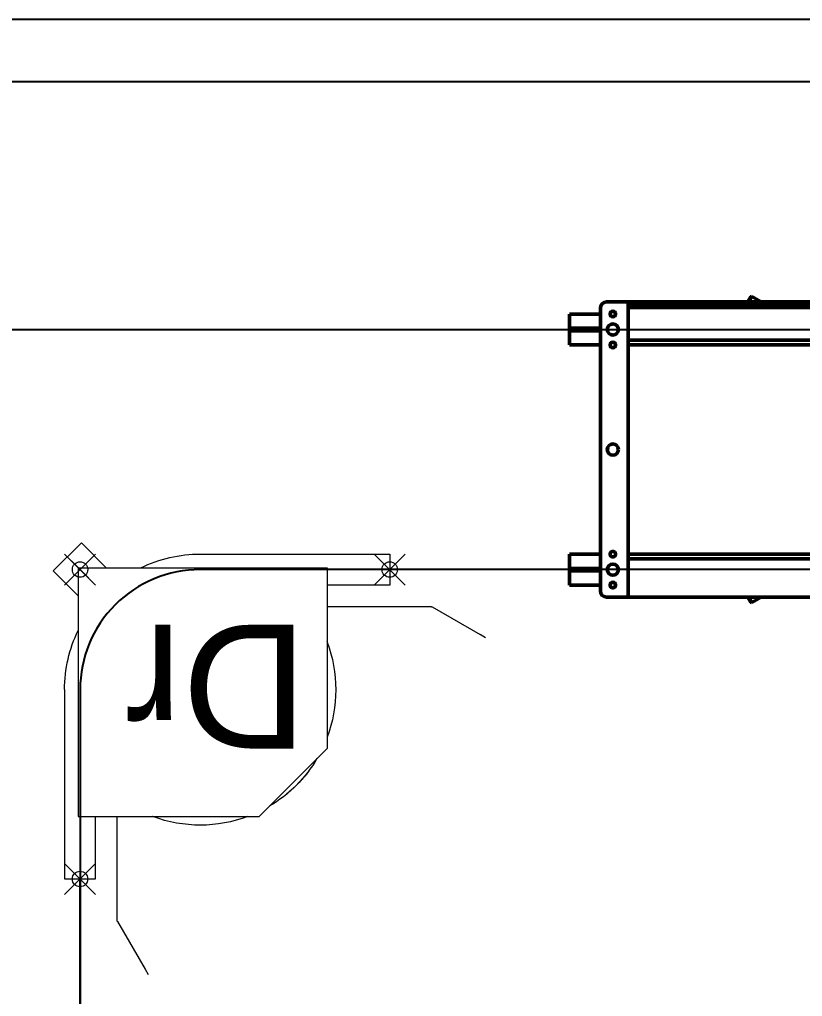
# Model space of a CAD drawing. Extents: x -3873 to 164127, y 7129 to 96529.
# Drawn here: x 84196 to 85460, y 69451 to 71030 of the extents above; entities that cross this region are included whole.
import ezdxf

# ---------------------------------------------------------------- set-up
doc = ezdxf.new("R2010")
doc.units = 0
doc.header["$PDMODE"] = 35
doc.header["$PDSIZE"] = 25
doc.layers.get('0').update_dxf_attribs({"linetype": 'CONTINUOUS'})
doc.layers.add('BUILDING', color=2, linetype='CONTINUOUS')
doc.layers.add('KROMEKA', color=1, linetype='CONTINUOUS')
doc.layers.add('LAYOUT Kromeka', color=1, linetype='CONTINUOUS', lineweight=5)
doc.layers.add('Visible (ISO)', color=7, linetype='CONTINUOUS', lineweight=50)
doc.styles.add('015_100', font='arial.ttf', dxfattribs={"height": 150})

# ---------------------------------------------------------------- blocks, each defined once
blk = doc.blocks.new('*U60')
at = {"ltscale": 10}
for p, q in [((105.1, 645.8), (110.1, 654.5)), ((60.5, 568.5), (105.1, 645.8)), ((60.1, 567.2), (60.1, 399)), ((-25, 194), (-25, 500)), ((-25, 500), (25, 500)), ((25, 500), (25, 399)), ((-3, 399), (289, 399)), ((-3, -3), (-3, 399)), ((115.7, 398.5), (116.7, 398.9)), ((116.7, 398.9), (117.6, 399.3)), ((399, 289), (289, 399)), ((327.4, 367.7), (328.1, 367.1)), ((328.9, 366.5), (328.1, 367.1)), ((366.5, 328.9), (367.1, 328.1)), ((367.1, 328.1), (367.7, 327.4)), ((399, -3), (399, 289)), ((398.5, 115.7), (398.9, 116.7)), ((399.3, 117.7), (398.9, 116.7)), ((568.5, 60.5), (645.8, 105.1)), ((654.5, 110.1), (645.8, 105.1)), ((567.2, 60.1), (399, 60.1)), ((-3, 42.3), (-43.2, 2.1)), ((500, 25), (399, 25)), ((500, -25), (500, 25)), ((2.1, -43.2), (-43.2, 2.1)), ((14.1, 14.1), (-14.1, -14.1)), ((-9.8, 9.8), (9.8, -9.8)), ((-3, -3), (399, -3)), ((42.3, -3), (2.1, -43.2)), ((194, -25), (500, -25))]:
    blk.add_line(p, q, dxfattribs=at)
blk.add_lwpolyline([(0, 500), (0, 194, 0.414214), (194, 0), (500, 0)], format="xyb", dxfattribs=at)
for centre, radius, start, end in [((62.7, 567.2), 2.65, 149.9994, 179.9994), ((194, 194), 219, 69.4021, 110.3988), ((194, 194), 219, 30.6129, 59.3872), ((194, 194), 219, 38.0351, 51.9649), ((192.6, 194), 220.3, 339.5843, 20.473), ((194, 194), 219, 180, 205.902), ((567.2, 62.7), 2.65, 269.9998, 300.0008), ((194, 194), 219, 244.0981, 270)]:
    blk.add_arc(centre, radius, start, end, dxfattribs=at)
at = {"color": 5, "ltscale": 10}
for p in [(0, 500), (0, 0), (500, 0)]:
    blk.add_point(p, dxfattribs=at)
at = {"color": 3, "ltscale": 10, "style": '015_100', "flags": 8}
blk.add_attdef('DR', (46.9, 89.2), '', height=200, dxfattribs=at)
blk = doc.blocks.new('Ana gerdirme')
at = {"layer": 'Visible (ISO)', "color": 0}
for p, q in [((51025.4, 103062.3), (51048.4, 103062.3)), ((51060.4, 103062.3), (51048.4, 103062.3)), ((51060.4, 103062.3), (51060.4, 103059.6)), ((51789.6, 103062.3), (51060.4, 103062.3)), ((51253.5, 103062.3), (51258.3, 103070.6)), ((51259.6, 103071), (51254.6, 103062.3)), ((51258.3, 103070.6), (51259.6, 103071)), ((51274.7, 103062.3), (51259.6, 103071)), ((51015.4, 102595.3), (51015.4, 103052.3)), ((51060.4, 103059.6), (51060.4, 103059.2)), ((51060.4, 103053.2), (51060.4, 103059.2)), ((52058.4, 103059.2), (51060.4, 103059.2)), ((51060.4, 103053.2), (51060.4, 103053.1)), ((52058.4, 103053.2), (51060.4, 103053.2)), ((51060.4, 103053.1), (51060.4, 102594.6)), ((50965.4, 103042.8), (51015.4, 103042.8)), ((50965.4, 103019.8), (50965.4, 103042.8)), ((50965.4, 103019.8), (50971.4, 103019.8)), ((50965.4, 103019.8), (50965.4, 103015.8)), ((50971.4, 103015.8), (50965.4, 103015.8)), ((50965.4, 102992.8), (50965.4, 103015.8)), ((50987.3, 103019.8), (50971.4, 103019.8)), ((50971.4, 103015.8), (50987.3, 103015.8)), ((50987.3, 103019.8), (50992.2, 103019.8)), ((50992.2, 103015.8), (50987.3, 103015.8)), ((51015.4, 103019.8), (50992.2, 103019.8)), ((50992.2, 103015.8), (51015.4, 103015.8)), ((51411.9, 103000.3), (51060.4, 103000.3)), ((51015.4, 102992.8), (50965.4, 102992.8)), ((51411.9, 102992.8), (51060.4, 102992.8)), ((50965.4, 102654.8), (51015.4, 102654.8)), ((50965.4, 102631.8), (50965.4, 102654.8)), ((51060.4, 102654.8), (51775.4, 102654.8)), ((52923.9, 102647.3), (51060.4, 102647.3)), ((50971.4, 102631.8), (50965.4, 102631.8)), ((50965.4, 102627.8), (50965.4, 102631.8)), ((50965.4, 102627.8), (50971.4, 102627.8)), ((50965.4, 102604.8), (50965.4, 102627.8)), ((50971.4, 102631.8), (50987.3, 102631.8)), ((50987.3, 102627.8), (50971.4, 102627.8)), ((50992.2, 102631.8), (50987.3, 102631.8)), ((50987.3, 102627.8), (50992.2, 102627.8)), ((50992.2, 102631.8), (51015.4, 102631.8)), ((51015.4, 102627.8), (50992.2, 102627.8)), ((51015.4, 102604.8), (50965.4, 102604.8)), ((51060.4, 102594.6), (51060.4, 102588.1)), ((51060.4, 102588.1), (51060.4, 102585.3)), ((51025.4, 102585.3), (51048.4, 102585.3)), ((51060.4, 102585.3), (51048.4, 102585.3)), ((51789.6, 102585.3), (51060.4, 102585.3)), ((51258.3, 102577), (51253.5, 102585.3)), ((51254.6, 102585.3), (51259.6, 102576.6)), ((51258.3, 102577), (51259.6, 102576.6)), ((51259.6, 102576.6), (51274.7, 102585.3))]:
    blk.add_line(p, q, dxfattribs=at)
for centre, radius in [((51035.4, 103042.8), 4.5), ((51035.4, 103017.8), 9), ((51035.4, 102992.8), 4.5), ((51035.4, 102823.8), 9), ((51035.4, 102654.8), 4.5), ((51035.4, 102629.8), 9), ((51035.4, 102604.8), 4.5)]:
    blk.add_circle(centre, radius, dxfattribs=at)
for centre, start, end in [((51025.4, 103052.3), 90, 180), ((51025.4, 102595.3), 180, 270)]:
    blk.add_arc(centre, 10, start, end, dxfattribs=at)
for points in [[(51060.4, 103053.1), (51060.4, 103053.1), (51060.4, 103053.1), (51060.3, 103053.5), (51060.2, 103053.7), (51060.1, 103054.3), (51060.1, 103054.7), (51060, 103055.5), (51060, 103055.9), (51060, 103056.3), (51060, 103056.7), (51060, 103057.2), (51060.1, 103058), (51060.1, 103058.3), (51060.2, 103058.9), (51060.3, 103059.1), (51060.4, 103059.5), (51060.4, 103059.6), (51060.4, 103059.6)], [(51060.4, 102588.1), (51060.4, 102588.1), (51060.4, 102588.1), (51060.3, 102588.5), (51060.2, 102588.7), (51060.1, 102589.3), (51060.1, 102589.7), (51060, 102590.5), (51060, 102590.9), (51060, 102591.3), (51060, 102591.7), (51060, 102592.2), (51060.1, 102593), (51060.1, 102593.3), (51060.2, 102593.9), (51060.3, 102594.1), (51060.4, 102594.5), (51060.4, 102594.6), (51060.4, 102594.6)]]:
    blk.add_open_spline(points, degree=3, knots=[-0.4923546, -0.4923546, -0.4923546, -0.4923546, -0.3692779, -0.3692779, -0.2462013, -0.2462013, -0.1231006, -0.1231006, 0, 0, 0, 0.1231006, 0.1231006, 0.2462013, 0.2462013, 0.3692779, 0.3692779, 0.4923546, 0.4923546, 0.4923546, 0.4923546], dxfattribs=at)

msp = doc.modelspace()

# ---------------------------------------------------------------- linework, layer by layer
at = {"layer": 'BUILDING', "color": 2, "linetype": 'ByBlock'}
msp.add_line((111216.8, 71030), (69216.8, 71030), dxfattribs=at)
at = {"layer": 'BUILDING', "color": 2, "linetype": 'Continuous'}
msp.add_line((82016.8, 70930), (88016.8, 70930), dxfattribs=at)
at = {"layer": 'KROMEKA', "ltscale": 20}
msp.add_line((84293.5, 65141.3, -15419959.7), (84293.5, 69641.3, -15419959.7), dxfattribs=at)
at = {"layer": 'KROMEKA'}
msp.add_lwpolyline([(69708.6, 40603.1), (64889.6, 40603.1, -1), (64889.6, 41088.1), (69422.8, 41088.1, 0.414214), (69616.8, 41282.1), (69616.8, 70335.2, -0.414213), (69810.8, 70529.2), (86368.8, 70529.2, -1), (86368.8, 70141.2), (84487.5, 70141.3, 0.414222), (84293.5, 69947.3), (84293.5, 65026, -0.999999), (83807.7, 65026), (83807.8, 69947.2, 0.414226), (83613.8, 70141.2), (70401.8, 70141.2, 0.414214), (70207.8, 69947.2), (70207.8, 69642)], format="xyb", dxfattribs=at)
at = {"layer": 'LAYOUT Kromeka', "ltscale": 20}
msp.add_line((85183.8, 70529.2), (70116.8, 70529.2), dxfattribs=at)
at = {"layer": 'LAYOUT Kromeka'}
msp.add_line((84793.5, 70141.3, -15419959.7), (85083.8, 70141.2), dxfattribs=at)

# ---------------------------------------------------------------- block references
at = {"layer": 'LAYOUT Kromeka', "linetype": 'Continuous'}
msp.add_blockref('Ana gerdirme', (34118.4, -32488.6), dxfattribs=at)
at = {"layer": 'LAYOUT Kromeka', "color": 2, "ltscale": 20}
ref = msp.add_blockref('*U60', (84293.5, 70141.3, -15419959.7), dxfattribs=dict(at, xscale=-1, rotation=180))
ref.add_attrib('DR', 'Dr', (84660.6, 70052, -15419959.7), dxfattribs={"layer": '0', "color": 1, "ltscale": 10, "height": 200, "rotation": 180, "style": '015_100'})

doc.saveas('drawing.dxf')
